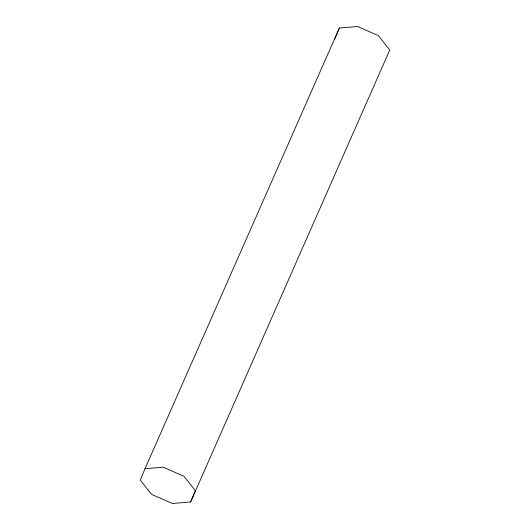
<?xml version="1.0" encoding="UTF-8"?>
<svg xmlns="http://www.w3.org/2000/svg" width="530" height="530" viewBox="0 0 530 530"><rect width="100%" height="100%" fill="white"/><g stroke="black" fill="none" stroke-linecap="round" stroke-linejoin="round"><path stroke-width="0.79" d="M144.995 468.745L140.245 480.014L151.64 494.41L172.508 503.5L190.634 501.956L389.755 49.986L378.36 35.59L357.492 26.5L339.366 28.044L144.995 468.745L163.114 467.202L183.99 476.291L195.385 490.687L190.634 501.956M334.615 39.313L339.366 28.044"/></g></svg>
